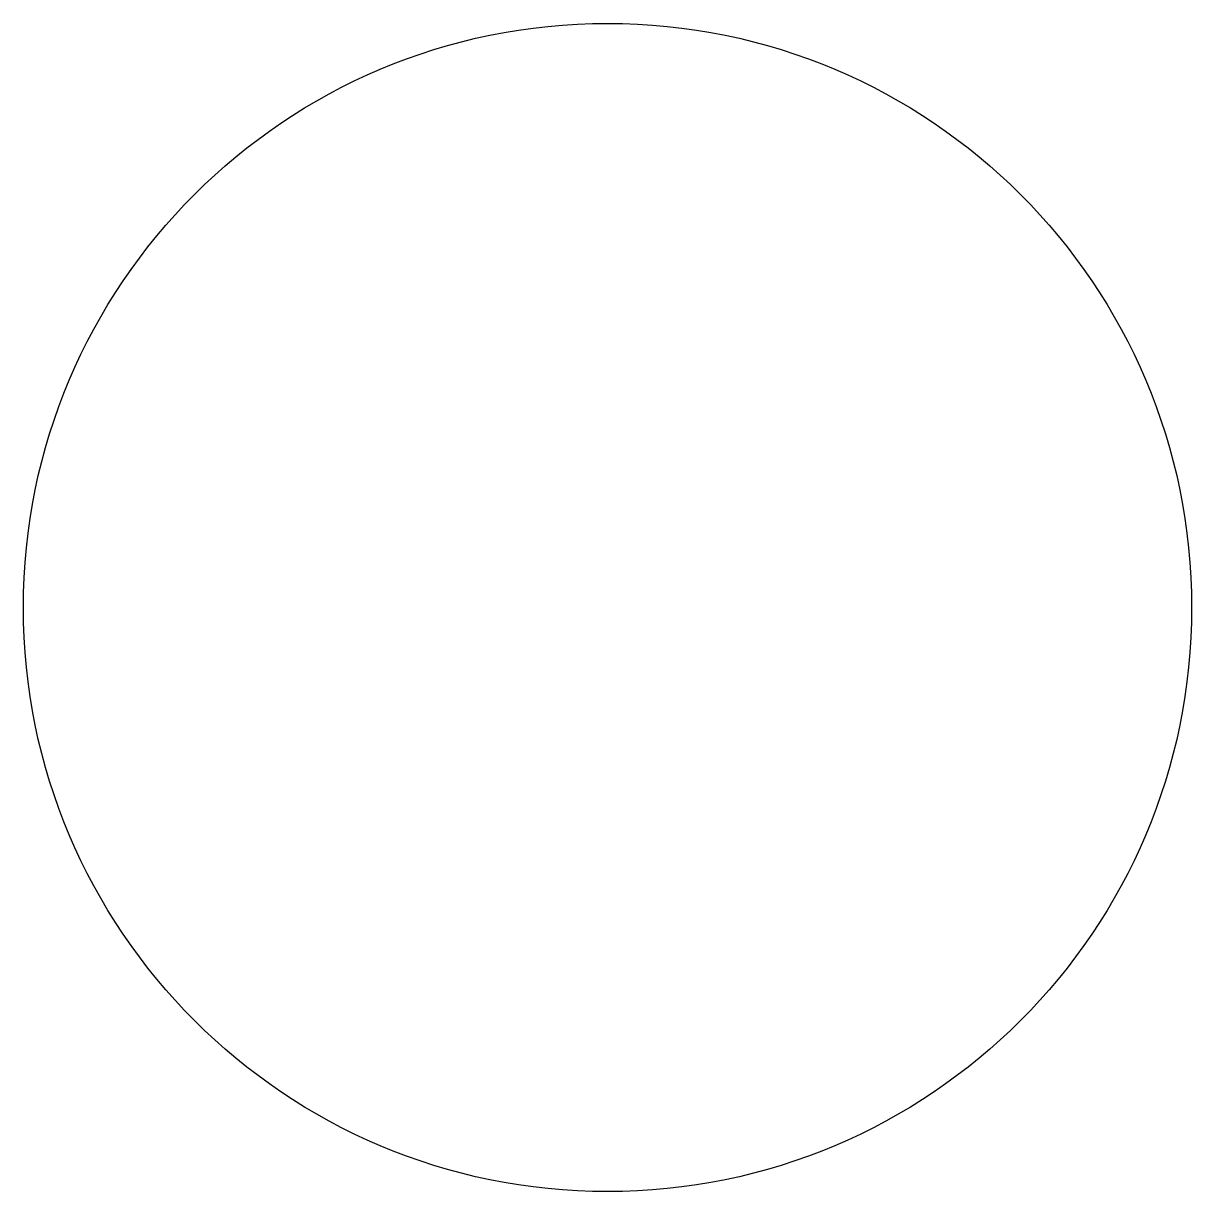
# Model space of a CAD drawing. Header units: millimetres. Extents: x 35.65 to 37.35, y -36.65 to -34.95.
import ezdxf

# ---------------------------------------------------------------- set-up
doc = ezdxf.new("R2010")
doc.units = ezdxf.units.MM

msp = doc.modelspace()

# ---------------------------------------------------------------- linework, layer by layer
msp.add_circle((36.5, -35.8, 4.78), 0.85)

doc.saveas('drawing.dxf')
